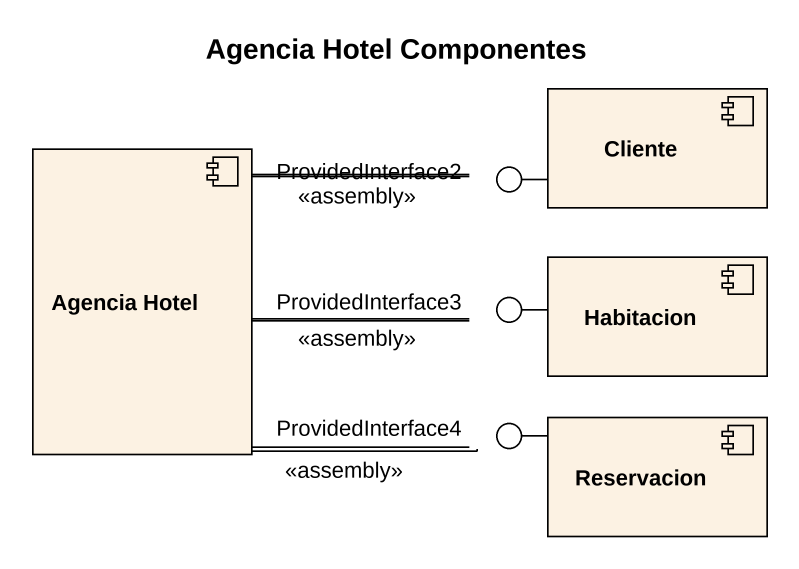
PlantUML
@startuml
title Agencia Hotel Componentes
component "Agencia Hotel" as Agencia_Hotel
() ProvidedInterface2
component Cliente
component Habitacion
() ProvidedInterface3
() ProvidedInterface4
component Reservacion
Cliente -left- ProvidedInterface2
Habitacion -left- ProvidedInterface3
Reservacion -left- ProvidedInterface4
ProvidedInterface2 -- ProvidedInterface2 : <<assembly>>
ProvidedInterface3 -- ProvidedInterface3 : <<assembly>>
ProvidedInterface4 -- ProvidedInterface4 : <<assembly>>
@enduml
